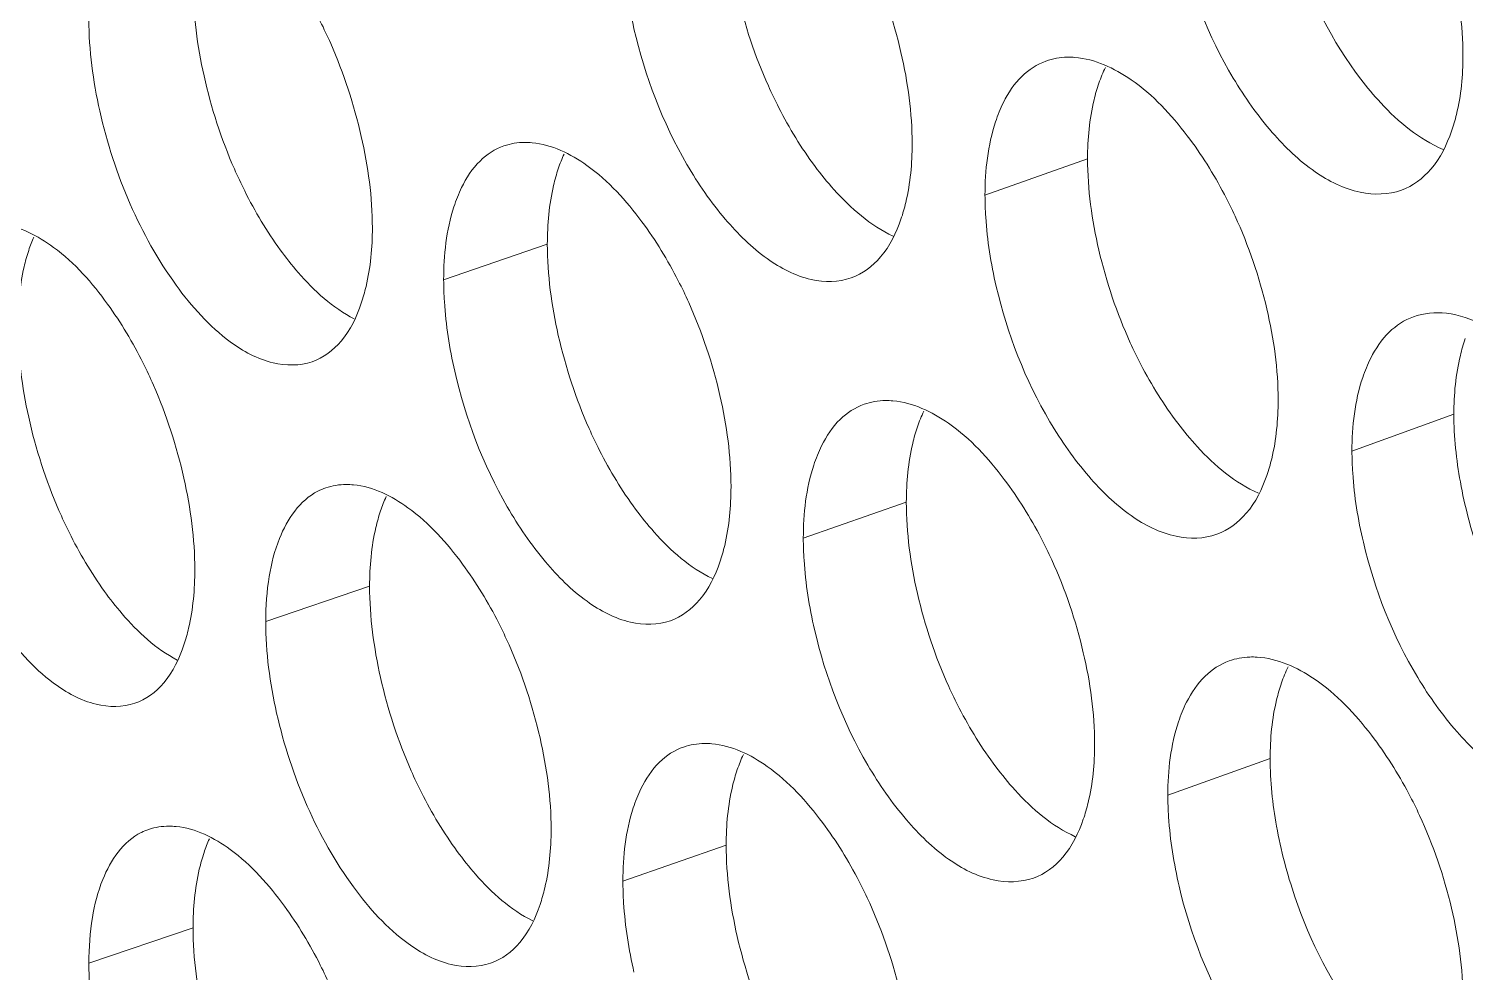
# Model space of a CAD drawing. Header units: millimetres. Extents: x 1177 to 4147, y 93 to 2194.
# Drawn here: x 2513.85 to 2525.84, y 925.72 to 933.59 of the extents above; entities that cross this region are included whole.
import ezdxf

# ---------------------------------------------------------------- set-up
doc = ezdxf.new("R2010")
doc.units = ezdxf.units.MM
doc.header["$LTSCALE"] = 0.1
doc.layers.get('0').update_dxf_attribs({"lineweight": 13})
doc.layers.add('标注', color=251, linetype='Continuous', lineweight=9)

# ---------------------------------------------------------------- blocks, each defined once
blk = doc.blocks.new('02')
at = {"layer": '标注'}
for p, q in [((4372.971, 923.419), (4371.748, 922.985)), ((4366.53, 922.401), (4365.294, 921.976)), ((4366.53, 922.401), (4365.294, 921.976)), ((4377.338, 920.373), (4376.123, 919.933)), ((4370.81, 919.325), (4369.582, 918.894)), ((4370.81, 919.325), (4369.582, 918.894)), ((4364.411, 918.322), (4363.172, 917.9)), ((4375.148, 916.268), (4373.928, 915.832)), ((4375.148, 916.268), (4373.928, 915.832)), ((4368.662, 915.236), (4367.431, 914.807)), ((4362.307, 914.248), (4361.064, 913.829))]:
    blk.add_line(p, q, dxfattribs=at)
for centre, radius, start, end in [((4364.121, 918.816), 0.718, 108.8885, 116.9547), ((4362.005, 914.752), 0.708, 108.7111, 116.4326)]:
    blk.add_arc(centre, radius, start, end, dxfattribs=at)
for points, knots in [([(4375.148, 927.518), (4375.148, 927.248), (4375.207, 926.687), (4375.492, 925.597), (4375.886, 924.817), (4376.229, 924.368)], [0, 0, 0, 0, 0.240361, 0.498273, 1, 1, 1, 1]), ([(4377.446, 924.647), (4377.446, 925.012), (4377.339, 925.766), (4377.093, 926.485), (4376.929, 926.839)], [0, 0, 0, 0, 0.483858, 1, 1, 1, 1]), ([(4368.662, 926.486), (4368.662, 926.12), (4368.766, 925.365), (4369.005, 924.643), (4369.165, 924.288)], [0, 0, 0, 0, 0.484147, 1, 1, 1, 1]), ([(4367.431, 926.057), (4367.431, 925.97), (4367.444, 925.604), (4367.501, 925.241), (4367.563, 924.969)], [0, 0, 0, 0, 0.237523, 1, 1, 1, 1]), ([(4374.063, 925.994), (4374.195, 925.43), (4374.509, 924.626), (4375.131, 923.745), (4375.493, 923.396), (4375.683, 923.264)], [0, 0, 0, 0, 0.538094, 0.785773, 1, 1, 1, 1]), ([(4363.947, 924.794), (4363.908, 924.882), (4363.749, 925.217), (4363.558, 925.537), (4363.396, 925.758)], [0, 0, 0, 0, 0.2595, 1, 1, 1, 1]), ([(4363.947, 924.794), (4363.908, 924.882), (4363.749, 925.217), (4363.558, 925.537), (4363.396, 925.758)], [0, 0, 0, 0, 0.2595, 1, 1, 1, 1]), ([(4370.88, 923.598), (4370.88, 923.963), (4370.775, 924.718), (4370.534, 925.439), (4370.373, 925.793)], [0, 0, 0, 0, 0.483972, 1, 1, 1, 1]), ([(4362.307, 925.498), (4362.307, 925.132), (4362.409, 924.377), (4362.643, 923.654), (4362.799, 923.297)], [0, 0, 0, 0, 0.484262, 1, 1, 1, 1]), ([(4362.307, 925.498), (4362.307, 925.132), (4362.409, 924.377), (4362.643, 923.654), (4362.799, 923.297)], [0, 0, 0, 0, 0.484262, 1, 1, 1, 1]), ([(4361.064, 925.079), (4361.064, 924.713), (4361.166, 923.957), (4361.515, 922.88), (4362.038, 921.941), (4362.498, 921.421), (4362.749, 921.237)], [0, 0, 0, 0, 0.254669, 0.526003, 0.783257, 1, 1, 1, 1]), ([(4361.064, 925.079), (4361.064, 924.713), (4361.166, 923.957), (4361.515, 922.88), (4362.038, 921.941), (4362.498, 921.421), (4362.749, 921.237)], [0, 0, 0, 0, 0.254669, 0.526003, 0.783257, 1, 1, 1, 1]), ([(4367.563, 924.969), (4367.692, 924.405), (4368, 923.599), (4368.609, 922.713), (4368.965, 922.361), (4369.151, 922.228)], [0, 0, 0, 0, 0.539288, 0.786761, 1, 1, 1, 1]), ([(4364.444, 922.595), (4364.444, 922.961), (4364.34, 923.716), (4364.104, 924.438), (4363.947, 924.794)], [0, 0, 0, 0, 0.484088, 1, 1, 1, 1]), ([(4364.444, 922.595), (4364.444, 922.961), (4364.34, 923.716), (4364.104, 924.438), (4363.947, 924.794)], [0, 0, 0, 0, 0.484088, 1, 1, 1, 1]), ([(4372.475, 924.584), (4372.369, 924.546), (4372.16, 924.41), (4372.025, 924.204), (4371.968, 924.09)], [0, 0, 0, 0, 0.469011, 1, 1, 1, 1]), ([(4372.82, 924.627), (4372.79, 924.629), (4372.674, 924.633), (4372.557, 924.613), (4372.475, 924.584)], [0, 0, 0, 0, 0.258462, 1, 1, 1, 1]), ([(4374.16, 923.692), (4373.969, 923.944), (4373.59, 924.358), (4373.059, 924.608), (4372.82, 924.627)], [0, 0, 0, 0, 0.568222, 1, 1, 1, 1]), ([(4377.31, 923.747), (4377.333, 923.812), (4377.418, 924.105), (4377.446, 924.412), (4377.446, 924.647)], [0, 0, 0, 0, 0.228067, 1, 1, 1, 1]), ([(4376.229, 924.368), (4376.303, 924.271), (4376.579, 923.94), (4376.924, 923.651), (4377.209, 923.531)], [0, 0, 0, 0, 0.284248, 1, 1, 1, 1]), ([(4369.165, 924.288), (4369.204, 924.2), (4369.364, 923.866), (4369.558, 923.548), (4369.722, 923.328)], [0, 0, 0, 0, 0.259343, 1, 1, 1, 1]), ([(4373.106, 924.319), (4373.083, 924.254), (4372.999, 923.961), (4372.971, 923.654), (4372.971, 923.419)], [0, 0, 0, 0, 0.227704, 1, 1, 1, 1]), ([(4371.968, 924.09), (4371.931, 924.016), (4371.791, 923.664), (4371.748, 923.279), (4371.748, 922.985)], [0, 0, 0, 0, 0.22018, 1, 1, 1, 1]), ([(4374.73, 922.735), (4374.689, 922.823), (4374.525, 923.156), (4374.327, 923.473), (4374.16, 923.692)], [0, 0, 0, 0, 0.259052, 1, 1, 1, 1]), ([(4376.713, 923.045), (4376.848, 923.094), (4377.113, 923.295), (4377.254, 923.585), (4377.31, 923.747)], [0, 0, 0, 0, 0.457514, 1, 1, 1, 1]), ([(4366.013, 923.572), (4365.907, 923.536), (4365.697, 923.398), (4365.563, 923.19), (4365.507, 923.075)], [0, 0, 0, 0, 0.466707, 1, 1, 1, 1]), ([(4366.013, 923.572), (4365.907, 923.536), (4365.697, 923.398), (4365.563, 923.19), (4365.507, 923.075)], [0, 0, 0, 0, 0.466707, 1, 1, 1, 1]), ([(4366.348, 923.61), (4366.319, 923.613), (4366.207, 923.618), (4366.092, 923.6), (4366.013, 923.572)], [0, 0, 0, 0, 0.258691, 1, 1, 1, 1]), ([(4366.348, 923.61), (4366.319, 923.613), (4366.207, 923.618), (4366.092, 923.6), (4366.013, 923.572)], [0, 0, 0, 0, 0.258691, 1, 1, 1, 1]), ([(4367.658, 922.667), (4367.471, 922.918), (4367.104, 923.332), (4366.583, 923.588), (4366.348, 923.61)], [0, 0, 0, 0, 0.570063, 1, 1, 1, 1]), ([(4367.658, 922.667), (4367.471, 922.918), (4367.104, 923.332), (4366.583, 923.588), (4366.348, 923.61)], [0, 0, 0, 0, 0.570063, 1, 1, 1, 1]), ([(4370.746, 922.699), (4370.769, 922.764), (4370.852, 923.057), (4370.88, 923.363), (4370.88, 923.598)], [0, 0, 0, 0, 0.227639, 1, 1, 1, 1]), ([(4369.722, 923.328), (4369.793, 923.233), (4370.056, 922.909), (4370.382, 922.622), (4370.654, 922.497)], [0, 0, 0, 0, 0.283758, 1, 1, 1, 1]), ([(4372.971, 923.419), (4372.971, 923.054), (4373.077, 922.298), (4373.319, 921.578), (4373.48, 921.224)], [0, 0, 0, 0, 0.484071, 1, 1, 1, 1]), ([(4362.799, 923.297), (4362.838, 923.209), (4362.995, 922.874), (4363.185, 922.554), (4363.346, 922.333)], [0, 0, 0, 0, 0.259611, 1, 1, 1, 1]), ([(4362.799, 923.297), (4362.838, 923.209), (4362.995, 922.874), (4363.185, 922.554), (4363.346, 922.333)], [0, 0, 0, 0, 0.259611, 1, 1, 1, 1]), ([(4366.661, 923.3), (4366.639, 923.235), (4366.557, 922.942), (4366.53, 922.636), (4366.53, 922.401)], [0, 0, 0, 0, 0.22728, 1, 1, 1, 1]), ([(4366.661, 923.3), (4366.639, 923.235), (4366.557, 922.942), (4366.53, 922.636), (4366.53, 922.401)], [0, 0, 0, 0, 0.22728, 1, 1, 1, 1]), ([(4375.683, 923.264), (4375.845, 923.152), (4376.176, 922.983), (4376.559, 922.989), (4376.713, 923.045)], [0, 0, 0, 0, 0.547253, 1, 1, 1, 1]), ([(4365.507, 923.075), (4365.471, 923.001), (4365.335, 922.65), (4365.294, 922.269), (4365.294, 921.976)], [0, 0, 0, 0, 0.219714, 1, 1, 1, 1]), ([(4365.507, 923.075), (4365.471, 923.001), (4365.335, 922.65), (4365.294, 922.269), (4365.294, 921.976)], [0, 0, 0, 0, 0.219714, 1, 1, 1, 1]), ([(4371.748, 922.985), (4371.748, 922.898), (4371.761, 922.532), (4371.819, 922.169), (4371.882, 921.897)], [0, 0, 0, 0, 0.237569, 1, 1, 1, 1]), ([(4361.287, 921.686), (4361.104, 921.938), (4360.746, 922.353), (4360.235, 922.615), (4360.004, 922.639)], [0, 0, 0, 0, 0.572175, 1, 1, 1, 1]), ([(4368.216, 921.705), (4368.177, 921.793), (4368.016, 922.127), (4367.822, 922.446), (4367.658, 922.667)], [0, 0, 0, 0, 0.259321, 1, 1, 1, 1]), ([(4368.216, 921.705), (4368.177, 921.793), (4368.016, 922.127), (4367.822, 922.446), (4367.658, 922.667)], [0, 0, 0, 0, 0.259321, 1, 1, 1, 1]), ([(4370.154, 921.999), (4370.289, 922.047), (4370.553, 922.247), (4370.691, 922.537), (4370.746, 922.699)], [0, 0, 0, 0, 0.455161, 1, 1, 1, 1]), ([(4375.243, 920.542), (4375.243, 920.907), (4375.137, 921.662), (4374.892, 922.381), (4374.73, 922.735)], [0, 0, 0, 0, 0.483896, 1, 1, 1, 1]), ([(4364.312, 921.697), (4364.334, 921.762), (4364.416, 922.055), (4364.444, 922.361), (4364.444, 922.595)], [0, 0, 0, 0, 0.227216, 1, 1, 1, 1]), ([(4364.312, 921.697), (4364.334, 921.762), (4364.416, 922.055), (4364.444, 922.361), (4364.444, 922.595)], [0, 0, 0, 0, 0.227216, 1, 1, 1, 1]), ([(4360.347, 922.327), (4360.325, 922.262), (4360.245, 921.969), (4360.218, 921.663), (4360.218, 921.429)], [0, 0, 0, 0, 0.22686, 1, 1, 1, 1]), ([(4363.346, 922.333), (4363.413, 922.24), (4363.663, 921.924), (4363.971, 921.641), (4364.229, 921.51)], [0, 0, 0, 0, 0.283164, 1, 1, 1, 1]), ([(4363.346, 922.333), (4363.413, 922.24), (4363.663, 921.924), (4363.971, 921.641), (4364.229, 921.51)], [0, 0, 0, 0, 0.283164, 1, 1, 1, 1]), ([(4366.53, 922.401), (4366.53, 922.036), (4366.633, 921.28), (4366.87, 920.558), (4367.028, 920.202)], [0, 0, 0, 0, 0.484186, 1, 1, 1, 1]), ([(4366.53, 922.401), (4366.53, 922.036), (4366.633, 921.28), (4366.87, 920.558), (4367.028, 920.202)], [0, 0, 0, 0, 0.484186, 1, 1, 1, 1]), ([(4369.151, 922.228), (4369.309, 922.115), (4369.629, 921.945), (4370.004, 921.946), (4370.154, 921.999)], [0, 0, 0, 0, 0.548694, 1, 1, 1, 1]), ([(4365.294, 921.976), (4365.294, 921.889), (4365.307, 921.523), (4365.364, 921.159), (4365.426, 920.887)], [0, 0, 0, 0, 0.237501, 1, 1, 1, 1]), ([(4365.294, 921.976), (4365.294, 921.889), (4365.307, 921.523), (4365.364, 921.159), (4365.426, 920.887)], [0, 0, 0, 0, 0.237501, 1, 1, 1, 1]), ([(4371.882, 921.897), (4372.013, 921.333), (4372.325, 920.529), (4372.943, 919.646), (4373.303, 919.295), (4373.491, 919.164)], [0, 0, 0, 0, 0.538492, 0.786102, 1, 1, 1, 1]), ([(4361.834, 920.721), (4361.795, 920.809), (4361.638, 921.144), (4361.447, 921.464), (4361.287, 921.686)], [0, 0, 0, 0, 0.259589, 1, 1, 1, 1]), ([(4363.726, 920.999), (4363.86, 921.045), (4364.123, 921.245), (4364.258, 921.535), (4364.312, 921.697)], [0, 0, 0, 0, 0.452702, 1, 1, 1, 1]), ([(4363.726, 920.999), (4363.86, 921.045), (4364.123, 921.245), (4364.258, 921.535), (4364.312, 921.697)], [0, 0, 0, 0, 0.452702, 1, 1, 1, 1]), ([(4368.72, 919.509), (4368.72, 919.874), (4368.616, 920.629), (4368.376, 921.35), (4368.216, 921.705)], [0, 0, 0, 0, 0.484011, 1, 1, 1, 1]), ([(4368.72, 919.509), (4368.72, 919.874), (4368.616, 920.629), (4368.376, 921.35), (4368.216, 921.705)], [0, 0, 0, 0, 0.484011, 1, 1, 1, 1]), ([(4360.218, 921.429), (4360.218, 921.063), (4360.319, 920.307), (4360.551, 919.584), (4360.707, 919.226)], [0, 0, 0, 0, 0.484301, 1, 1, 1, 1]), ([(4376.855, 921.534), (4376.749, 921.496), (4376.54, 921.359), (4376.404, 921.155), (4376.347, 921.042)], [0, 0, 0, 0, 0.470447, 1, 1, 1, 1]), ([(4378.566, 920.652), (4378.435, 920.821), (4378.17, 921.118), (4377.724, 921.446), (4377.275, 921.604), (4376.979, 921.579), (4376.855, 921.534)], [0, 0, 0, 0, 0.313876, 0.582158, 0.805693, 1, 1, 1, 1]), ([(4377.474, 921.274), (4377.451, 921.208), (4377.366, 920.915), (4377.338, 920.608), (4377.338, 920.373)], [0, 0, 0, 0, 0.227989, 1, 1, 1, 1]), ([(4362.749, 921.237), (4362.902, 921.125), (4363.212, 920.953), (4363.579, 920.949), (4363.726, 920.999)], [0, 0, 0, 0, 0.550215, 1, 1, 1, 1]), ([(4362.749, 921.237), (4362.902, 921.125), (4363.212, 920.953), (4363.579, 920.949), (4363.726, 920.999)], [0, 0, 0, 0, 0.550215, 1, 1, 1, 1]), ([(4373.48, 921.224), (4373.52, 921.136), (4373.683, 920.803), (4373.88, 920.485), (4374.046, 920.266)], [0, 0, 0, 0, 0.259163, 1, 1, 1, 1]), ([(4358.971, 921.012), (4358.971, 920.646), (4359.072, 919.89), (4359.418, 918.813), (4359.938, 917.873), (4360.395, 917.352), (4360.644, 917.167)], [0, 0, 0, 0, 0.254863, 0.526363, 0.783591, 1, 1, 1, 1]), ([(4376.347, 921.042), (4376.309, 920.967), (4376.166, 920.615), (4376.123, 920.229), (4376.123, 919.933)], [0, 0, 0, 0, 0.220518, 1, 1, 1, 1]), ([(4365.426, 920.887), (4365.554, 920.323), (4365.859, 919.517), (4366.464, 918.629), (4366.817, 918.276), (4367.003, 918.143)], [0, 0, 0, 0, 0.539686, 0.787091, 1, 1, 1, 1]), ([(4365.426, 920.887), (4365.554, 920.323), (4365.859, 919.517), (4366.464, 918.629), (4366.817, 918.276), (4367.003, 918.143)], [0, 0, 0, 0, 0.539686, 0.787091, 1, 1, 1, 1]), ([(4362.327, 918.521), (4362.327, 918.886), (4362.225, 919.642), (4361.99, 920.364), (4361.834, 920.721)], [0, 0, 0, 0, 0.484127, 1, 1, 1, 1]), ([(4370.307, 920.492), (4370.2, 920.454), (4369.991, 920.318), (4369.857, 920.111), (4369.8, 919.997)], [0, 0, 0, 0, 0.468263, 1, 1, 1, 1]), ([(4370.307, 920.492), (4370.2, 920.454), (4369.991, 920.318), (4369.857, 920.111), (4369.8, 919.997)], [0, 0, 0, 0, 0.468263, 1, 1, 1, 1]), ([(4370.651, 920.533), (4370.621, 920.535), (4370.505, 920.54), (4370.388, 920.52), (4370.307, 920.492)], [0, 0, 0, 0, 0.258637, 1, 1, 1, 1]), ([(4370.651, 920.533), (4370.621, 920.535), (4370.505, 920.54), (4370.388, 920.52), (4370.307, 920.492)], [0, 0, 0, 0, 0.258637, 1, 1, 1, 1]), ([(4371.978, 919.595), (4371.789, 919.846), (4371.414, 920.26), (4370.888, 920.512), (4370.651, 920.533)], [0, 0, 0, 0, 0.568686, 1, 1, 1, 1]), ([(4371.978, 919.595), (4371.789, 919.846), (4371.414, 920.26), (4370.888, 920.512), (4370.651, 920.533)], [0, 0, 0, 0, 0.568686, 1, 1, 1, 1]), ([(4375.108, 919.642), (4375.131, 919.708), (4375.215, 920), (4375.243, 920.307), (4375.243, 920.542)], [0, 0, 0, 0, 0.227924, 1, 1, 1, 1]), ([(4374.046, 920.266), (4374.119, 920.17), (4374.391, 919.841), (4374.729, 919.553), (4375.01, 919.431)], [0, 0, 0, 0, 0.284096, 1, 1, 1, 1]), ([(4377.338, 920.373), (4377.338, 920.103), (4377.398, 919.541), (4377.685, 918.452), (4378.082, 917.673), (4378.426, 917.225)], [0, 0, 0, 0, 0.240288, 0.498123, 1, 1, 1, 1]), ([(4367.028, 920.202), (4367.067, 920.115), (4367.227, 919.78), (4367.419, 919.462), (4367.582, 919.241)], [0, 0, 0, 0, 0.259432, 1, 1, 1, 1]), ([(4367.028, 920.202), (4367.067, 920.115), (4367.227, 919.78), (4367.419, 919.462), (4367.582, 919.241)], [0, 0, 0, 0, 0.259432, 1, 1, 1, 1]), ([(4370.943, 920.224), (4370.921, 920.159), (4370.838, 919.866), (4370.81, 919.56), (4370.81, 919.325)], [0, 0, 0, 0, 0.227562, 1, 1, 1, 1]), ([(4370.943, 920.224), (4370.921, 920.159), (4370.838, 919.866), (4370.81, 919.56), (4370.81, 919.325)], [0, 0, 0, 0, 0.227562, 1, 1, 1, 1]), ([(4369.8, 919.997), (4369.763, 919.922), (4369.624, 919.571), (4369.582, 919.187), (4369.582, 918.894)], [0, 0, 0, 0, 0.220019, 1, 1, 1, 1]), ([(4369.8, 919.997), (4369.763, 919.922), (4369.624, 919.571), (4369.582, 919.187), (4369.582, 918.894)], [0, 0, 0, 0, 0.220019, 1, 1, 1, 1]), ([(4376.123, 919.933), (4376.123, 919.846), (4376.136, 919.481), (4376.195, 919.117), (4376.259, 918.846)], [0, 0, 0, 0, 0.237616, 1, 1, 1, 1]), ([(4372.544, 918.637), (4372.504, 918.724), (4372.341, 919.058), (4372.144, 919.376), (4371.978, 919.595)], [0, 0, 0, 0, 0.259142, 1, 1, 1, 1]), ([(4372.544, 918.637), (4372.504, 918.724), (4372.341, 919.058), (4372.144, 919.376), (4371.978, 919.595)], [0, 0, 0, 0, 0.259142, 1, 1, 1, 1]), ([(4374.512, 918.941), (4374.648, 918.99), (4374.912, 919.191), (4375.052, 919.481), (4375.108, 919.642)], [0, 0, 0, 0, 0.456741, 1, 1, 1, 1]), ([(4363.795, 919.456), (4363.579, 919.346), (4363.334, 918.977), (4363.197, 918.42), (4363.172, 918.08), (4363.172, 917.9)], [0, 0, 0, 0, 0.417976, 0.688317, 1, 1, 1, 1]), ([(4364.219, 919.531), (4364.19, 919.534), (4364.079, 919.539), (4363.966, 919.522), (4363.888, 919.495)], [0, 0, 0, 0, 0.25872, 1, 1, 1, 1]), ([(4365.52, 918.585), (4365.334, 918.836), (4364.97, 919.251), (4364.453, 919.509), (4364.219, 919.531)], [0, 0, 0, 0, 0.570761, 1, 1, 1, 1]), ([(4368.587, 918.61), (4368.61, 918.675), (4368.692, 918.968), (4368.72, 919.274), (4368.72, 919.509)], [0, 0, 0, 0, 0.227498, 1, 1, 1, 1]), ([(4368.587, 918.61), (4368.61, 918.675), (4368.692, 918.968), (4368.72, 919.274), (4368.72, 919.509)], [0, 0, 0, 0, 0.227498, 1, 1, 1, 1]), ([(4360.707, 919.226), (4360.745, 919.138), (4360.901, 918.803), (4361.09, 918.483), (4361.249, 918.261)], [0, 0, 0, 0, 0.2597, 1, 1, 1, 1]), ([(4364.542, 919.221), (4364.52, 919.156), (4364.438, 918.863), (4364.411, 918.557), (4364.411, 918.322)], [0, 0, 0, 0, 0.22714, 1, 1, 1, 1]), ([(4367.582, 919.241), (4367.652, 919.147), (4367.911, 918.826), (4368.231, 918.54), (4368.498, 918.413)], [0, 0, 0, 0, 0.283571, 1, 1, 1, 1]), ([(4367.582, 919.241), (4367.652, 919.147), (4367.911, 918.826), (4368.231, 918.54), (4368.498, 918.413)], [0, 0, 0, 0, 0.283571, 1, 1, 1, 1]), ([(4370.81, 919.325), (4370.81, 918.959), (4370.914, 918.204), (4371.155, 917.483), (4371.315, 917.128)], [0, 0, 0, 0, 0.484109, 1, 1, 1, 1]), ([(4370.81, 919.325), (4370.81, 918.959), (4370.914, 918.204), (4371.155, 917.483), (4371.315, 917.128)], [0, 0, 0, 0, 0.484109, 1, 1, 1, 1]), ([(4373.491, 919.164), (4373.652, 919.051), (4373.979, 918.881), (4374.36, 918.887), (4374.512, 918.941)], [0, 0, 0, 0, 0.547725, 1, 1, 1, 1]), ([(4369.582, 918.894), (4369.582, 918.807), (4369.595, 918.441), (4369.653, 918.077), (4369.716, 917.805)], [0, 0, 0, 0, 0.237546, 1, 1, 1, 1]), ([(4369.582, 918.894), (4369.582, 918.807), (4369.595, 918.441), (4369.653, 918.077), (4369.716, 917.805)], [0, 0, 0, 0, 0.237546, 1, 1, 1, 1]), ([(4376.259, 918.846), (4376.391, 918.282), (4376.708, 917.478), (4377.334, 916.599), (4377.698, 916.251), (4377.889, 916.12)], [0, 0, 0, 0, 0.537696, 0.785444, 1, 1, 1, 1]), ([(4362.197, 917.623), (4362.219, 917.688), (4362.3, 917.981), (4362.327, 918.286), (4362.327, 918.521)], [0, 0, 0, 0, 0.227075, 1, 1, 1, 1]), ([(4366.074, 917.622), (4366.035, 917.71), (4365.876, 918.045), (4365.683, 918.364), (4365.52, 918.585)], [0, 0, 0, 0, 0.25941, 1, 1, 1, 1]), ([(4367.997, 917.911), (4368.131, 917.958), (4368.395, 918.158), (4368.532, 918.448), (4368.587, 918.61)], [0, 0, 0, 0, 0.454353, 1, 1, 1, 1]), ([(4367.997, 917.911), (4368.131, 917.958), (4368.395, 918.158), (4368.532, 918.448), (4368.587, 918.61)], [0, 0, 0, 0, 0.454353, 1, 1, 1, 1]), ([(4373.055, 916.442), (4373.055, 916.808), (4372.949, 917.562), (4372.706, 918.282), (4372.544, 918.637)], [0, 0, 0, 0, 0.483934, 1, 1, 1, 1]), ([(4373.055, 916.442), (4373.055, 916.808), (4372.949, 917.562), (4372.706, 918.282), (4372.544, 918.637)], [0, 0, 0, 0, 0.483934, 1, 1, 1, 1]), ([(4361.249, 918.261), (4361.316, 918.17), (4361.561, 917.856), (4361.863, 917.574), (4362.117, 917.442)], [0, 0, 0, 0, 0.282942, 1, 1, 1, 1]), ([(4364.411, 918.322), (4364.411, 917.956), (4364.514, 917.201), (4364.749, 916.478), (4364.907, 916.122)], [0, 0, 0, 0, 0.484224, 1, 1, 1, 1]), ([(4367.003, 918.143), (4367.159, 918.03), (4367.475, 917.859), (4367.848, 917.859), (4367.997, 917.911)], [0, 0, 0, 0, 0.549192, 1, 1, 1, 1]), ([(4367.003, 918.143), (4367.159, 918.03), (4367.475, 917.859), (4367.848, 917.859), (4367.997, 917.911)], [0, 0, 0, 0, 0.549192, 1, 1, 1, 1]), ([(4363.172, 917.9), (4363.172, 917.534), (4363.275, 916.778), (4363.626, 915.702), (4364.153, 914.764), (4364.616, 914.246), (4364.869, 914.062)], [0, 0, 0, 0, 0.254475, 0.525644, 0.782923, 1, 1, 1, 1]), ([(4369.716, 917.805), (4369.845, 917.241), (4370.155, 916.436), (4370.769, 915.552), (4371.126, 915.201), (4371.314, 915.068)], [0, 0, 0, 0, 0.53889, 0.786432, 1, 1, 1, 1]), ([(4369.716, 917.805), (4369.845, 917.241), (4370.155, 916.436), (4370.769, 915.552), (4371.126, 915.201), (4371.314, 915.068)], [0, 0, 0, 0, 0.53889, 0.786432, 1, 1, 1, 1]), ([(4361.612, 916.926), (4361.746, 916.971), (4362.008, 917.171), (4362.143, 917.461), (4362.197, 917.623)], [0, 0, 0, 0, 0.451858, 1, 1, 1, 1]), ([(4366.575, 915.424), (4366.575, 915.79), (4366.471, 916.545), (4366.233, 917.266), (4366.074, 917.622)], [0, 0, 0, 0, 0.484049, 1, 1, 1, 1]), ([(4374.658, 917.432), (4374.552, 917.393), (4374.343, 917.257), (4374.208, 917.052), (4374.15, 916.938)], [0, 0, 0, 0, 0.469738, 1, 1, 1, 1]), ([(4374.658, 917.432), (4374.552, 917.393), (4374.343, 917.257), (4374.208, 917.052), (4374.15, 916.938)], [0, 0, 0, 0, 0.469738, 1, 1, 1, 1]), ([(4374.992, 917.477), (4374.963, 917.479), (4374.85, 917.48), (4374.737, 917.46), (4374.658, 917.432)], [0, 0, 0, 0, 0.257824, 1, 1, 1, 1]), ([(4374.992, 917.477), (4374.963, 917.479), (4374.85, 917.48), (4374.737, 917.46), (4374.658, 917.432)], [0, 0, 0, 0, 0.257824, 1, 1, 1, 1]), ([(4376.356, 916.545), (4376.161, 916.798), (4375.776, 917.216), (4375.235, 917.462), (4374.992, 917.477)], [0, 0, 0, 0, 0.568444, 1, 1, 1, 1]), ([(4376.356, 916.545), (4376.161, 916.798), (4375.776, 917.216), (4375.235, 917.462), (4374.992, 917.477)], [0, 0, 0, 0, 0.568444, 1, 1, 1, 1]), ([(4360.644, 917.167), (4360.796, 917.054), (4361.102, 916.882), (4361.467, 916.877), (4361.612, 916.926)], [0, 0, 0, 0, 0.550741, 1, 1, 1, 1]), ([(4375.283, 917.169), (4375.26, 917.103), (4375.176, 916.81), (4375.148, 916.503), (4375.148, 916.268)], [0, 0, 0, 0, 0.227846, 1, 1, 1, 1]), ([(4375.283, 917.169), (4375.26, 917.103), (4375.176, 916.81), (4375.148, 916.503), (4375.148, 916.268)], [0, 0, 0, 0, 0.227846, 1, 1, 1, 1]), ([(4371.315, 917.128), (4371.355, 917.041), (4371.516, 916.707), (4371.712, 916.389), (4371.877, 916.17)], [0, 0, 0, 0, 0.259253, 1, 1, 1, 1]), ([(4371.315, 917.128), (4371.355, 917.041), (4371.516, 916.707), (4371.712, 916.389), (4371.877, 916.17)], [0, 0, 0, 0, 0.259253, 1, 1, 1, 1]), ([(4374.15, 916.938), (4374.113, 916.864), (4373.971, 916.512), (4373.928, 916.126), (4373.928, 915.832)], [0, 0, 0, 0, 0.220347, 1, 1, 1, 1]), ([(4374.15, 916.938), (4374.113, 916.864), (4373.971, 916.512), (4373.928, 916.126), (4373.928, 915.832)], [0, 0, 0, 0, 0.220347, 1, 1, 1, 1]), ([(4376.929, 915.589), (4376.889, 915.676), (4376.724, 916.009), (4376.524, 916.326), (4376.356, 916.545)], [0, 0, 0, 0, 0.258962, 1, 1, 1, 1]), ([(4376.929, 915.589), (4376.889, 915.676), (4376.724, 916.009), (4376.524, 916.326), (4376.356, 916.545)], [0, 0, 0, 0, 0.258962, 1, 1, 1, 1]), ([(4368.153, 916.405), (4368.046, 916.368), (4367.837, 916.23), (4367.703, 916.023), (4367.646, 915.908)], [0, 0, 0, 0, 0.467496, 1, 1, 1, 1]), ([(4368.492, 916.444), (4368.463, 916.446), (4368.349, 916.451), (4368.233, 916.433), (4368.153, 916.405)], [0, 0, 0, 0, 0.258663, 1, 1, 1, 1]), ([(4369.811, 915.504), (4369.623, 915.754), (4369.252, 916.169), (4368.729, 916.423), (4368.492, 916.444)], [0, 0, 0, 0, 0.569371, 1, 1, 1, 1]), ([(4372.92, 915.543), (4372.943, 915.608), (4373.026, 915.901), (4373.055, 916.208), (4373.055, 916.442)], [0, 0, 0, 0, 0.227782, 1, 1, 1, 1]), ([(4372.92, 915.543), (4372.943, 915.608), (4373.026, 915.901), (4373.055, 916.208), (4373.055, 916.442)], [0, 0, 0, 0, 0.227782, 1, 1, 1, 1]), ([(4364.907, 916.122), (4364.945, 916.034), (4365.103, 915.7), (4365.295, 915.381), (4365.457, 915.16)], [0, 0, 0, 0, 0.259522, 1, 1, 1, 1]), ([(4368.795, 916.135), (4368.772, 916.07), (4368.69, 915.777), (4368.662, 915.47), (4368.662, 915.236)], [0, 0, 0, 0, 0.227421, 1, 1, 1, 1]), ([(4371.877, 916.17), (4371.949, 916.074), (4372.216, 915.748), (4372.548, 915.46), (4372.825, 915.336)], [0, 0, 0, 0, 0.283932, 1, 1, 1, 1]), ([(4371.877, 916.17), (4371.949, 916.074), (4372.216, 915.748), (4372.548, 915.46), (4372.825, 915.336)], [0, 0, 0, 0, 0.283932, 1, 1, 1, 1]), ([(4375.148, 916.268), (4375.148, 915.998), (4375.207, 915.437), (4375.492, 914.347), (4375.886, 913.567), (4376.229, 913.118)], [0, 0, 0, 0, 0.240361, 0.498273, 1, 1, 1, 1]), ([(4375.148, 916.268), (4375.148, 915.998), (4375.207, 915.437), (4375.492, 914.347), (4375.886, 913.567), (4376.229, 913.118)], [0, 0, 0, 0, 0.240361, 0.498273, 1, 1, 1, 1]), ([(4367.646, 915.908), (4367.61, 915.834), (4367.472, 915.483), (4367.431, 915.1), (4367.431, 914.807)], [0, 0, 0, 0, 0.219864, 1, 1, 1, 1]), ([(4373.928, 915.832), (4373.928, 915.745), (4373.941, 915.379), (4374, 915.015), (4374.063, 914.744)], [0, 0, 0, 0, 0.237593, 1, 1, 1, 1]), ([(4373.928, 915.832), (4373.928, 915.745), (4373.941, 915.379), (4374, 915.015), (4374.063, 914.744)], [0, 0, 0, 0, 0.237593, 1, 1, 1, 1]), ([(4362.104, 915.457), (4362.076, 915.46), (4361.966, 915.466), (4361.855, 915.449), (4361.778, 915.423)], [0, 0, 0, 0, 0.258751, 1, 1, 1, 1]), ([(4363.396, 914.508), (4363.212, 914.76), (4362.851, 915.174), (4362.336, 915.435), (4362.104, 915.457)], [0, 0, 0, 0, 0.571465, 1, 1, 1, 1]), ([(4370.373, 914.543), (4370.333, 914.631), (4370.172, 914.965), (4369.976, 915.283), (4369.811, 915.504)], [0, 0, 0, 0, 0.259231, 1, 1, 1, 1]), ([(4372.326, 914.843), (4372.461, 914.891), (4372.725, 915.091), (4372.864, 915.382), (4372.92, 915.543)], [0, 0, 0, 0, 0.455957, 1, 1, 1, 1]), ([(4372.326, 914.843), (4372.461, 914.891), (4372.725, 915.091), (4372.864, 915.382), (4372.92, 915.543)], [0, 0, 0, 0, 0.455957, 1, 1, 1, 1]), ([(4377.446, 913.397), (4377.446, 913.762), (4377.339, 914.516), (4377.093, 915.235), (4376.929, 915.589)], [0, 0, 0, 0, 0.483858, 1, 1, 1, 1]), ([(4377.446, 913.397), (4377.446, 913.762), (4377.339, 914.516), (4377.093, 915.235), (4376.929, 915.589)], [0, 0, 0, 0, 0.483858, 1, 1, 1, 1]), ([(4361.689, 915.386), (4361.473, 915.279), (4361.227, 914.909), (4361.089, 914.351), (4361.064, 914.01), (4361.064, 913.829)], [0, 0, 0, 0, 0.41671, 0.687379, 1, 1, 1, 1]), ([(4366.443, 914.526), (4366.465, 914.591), (4366.547, 914.884), (4366.575, 915.19), (4366.575, 915.424)], [0, 0, 0, 0, 0.227356, 1, 1, 1, 1]), ([(4362.437, 915.146), (4362.415, 915.081), (4362.334, 914.788), (4362.307, 914.483), (4362.307, 914.248)], [0, 0, 0, 0, 0.227, 1, 1, 1, 1]), ([(4365.457, 915.16), (4365.525, 915.066), (4365.779, 914.747), (4366.093, 914.463), (4366.356, 914.334)], [0, 0, 0, 0, 0.283373, 1, 1, 1, 1]), ([(4368.662, 915.236), (4368.662, 914.87), (4368.766, 914.115), (4369.005, 913.393), (4369.165, 913.038)], [0, 0, 0, 0, 0.484147, 1, 1, 1, 1]), ([(4371.314, 915.068), (4371.473, 914.956), (4371.797, 914.786), (4372.175, 914.789), (4372.326, 914.843)], [0, 0, 0, 0, 0.548205, 1, 1, 1, 1]), ([(4371.314, 915.068), (4371.473, 914.956), (4371.797, 914.786), (4372.175, 914.789), (4372.326, 914.843)], [0, 0, 0, 0, 0.548205, 1, 1, 1, 1]), ([(4367.431, 914.807), (4367.431, 914.72), (4367.444, 914.354), (4367.501, 913.991), (4367.563, 913.719)], [0, 0, 0, 0, 0.237523, 1, 1, 1, 1]), ([(4374.063, 914.744), (4374.195, 914.18), (4374.509, 913.376), (4375.131, 912.495), (4375.493, 912.146), (4375.683, 912.014)], [0, 0, 0, 0, 0.538094, 0.785773, 1, 1, 1, 1]), ([(4374.063, 914.744), (4374.195, 914.18), (4374.509, 913.376), (4375.131, 912.495), (4375.493, 912.146), (4375.683, 912.014)], [0, 0, 0, 0, 0.538094, 0.785773, 1, 1, 1, 1]), ([(4363.947, 913.544), (4363.908, 913.632), (4363.749, 913.967), (4363.558, 914.287), (4363.396, 914.508)], [0, 0, 0, 0, 0.2595, 1, 1, 1, 1]), ([(4365.854, 913.827), (4365.988, 913.874), (4366.251, 914.074), (4366.388, 914.364), (4366.443, 914.526)], [0, 0, 0, 0, 0.453533, 1, 1, 1, 1]), ([(4370.88, 912.348), (4370.88, 912.713), (4370.775, 913.468), (4370.534, 914.189), (4370.373, 914.543)], [0, 0, 0, 0, 0.483972, 1, 1, 1, 1]), ([(4362.307, 914.248), (4362.307, 913.882), (4362.409, 913.127), (4362.643, 912.404), (4362.799, 912.047)], [0, 0, 0, 0, 0.484262, 1, 1, 1, 1]), ([(4364.869, 914.062), (4365.023, 913.95), (4365.337, 913.778), (4365.706, 913.776), (4365.854, 913.827)], [0, 0, 0, 0, 0.549699, 1, 1, 1, 1]), ([(4361.064, 913.829), (4361.064, 913.463), (4361.166, 912.707), (4361.515, 911.63), (4362.038, 910.691), (4362.498, 910.171), (4362.749, 909.987)], [0, 0, 0, 0, 0.254669, 0.526003, 0.783257, 1, 1, 1, 1])]:
    blk.add_open_spline(points, degree=3, knots=knots, dxfattribs=at)
for points in [[(4373.183, 924.508), (4373.153, 924.447), (4373.128, 924.383), (4373.106, 924.319)], [(4366.73, 923.475), (4366.704, 923.418), (4366.681, 923.36), (4366.661, 923.3)], [(4366.73, 923.475), (4366.704, 923.418), (4366.681, 923.36), (4366.661, 923.3)], [(4360.408, 922.486), (4360.385, 922.434), (4360.365, 922.381), (4360.347, 922.327)], [(4371.018, 920.409), (4370.989, 920.349), (4370.964, 920.287), (4370.943, 920.224)], [(4371.018, 920.409), (4370.989, 920.349), (4370.964, 920.287), (4370.943, 920.224)], [(4364.608, 919.391), (4364.583, 919.335), (4364.561, 919.279), (4364.542, 919.221)], [(4375.363, 917.362), (4375.332, 917.3), (4375.305, 917.235), (4375.283, 917.169)], [(4375.363, 917.362), (4375.332, 917.3), (4375.305, 917.235), (4375.283, 917.169)], [(4368.867, 916.315), (4368.839, 916.256), (4368.816, 916.196), (4368.795, 916.135)], [(4362.501, 915.311), (4362.477, 915.257), (4362.456, 915.202), (4362.437, 915.146)]]:
    blk.add_open_spline(points, degree=3, dxfattribs=at)

msp = doc.modelspace()

# ---------------------------------------------------------------- block references
at = {"xscale": 0.7, "yscale": 0.7, "zscale": 0.7}
msp.add_blockref('02', (-538.391, 286.112), dxfattribs=at)

doc.saveas('drawing.dxf')
